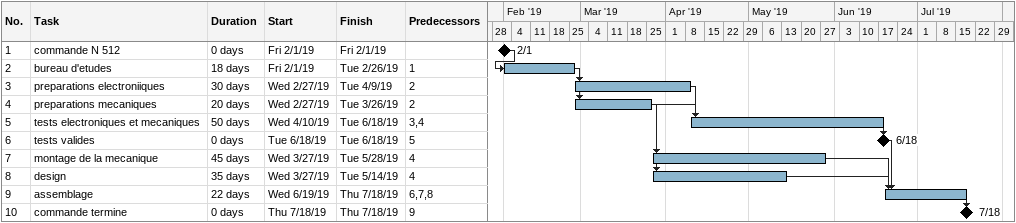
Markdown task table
| ID | Task | Duration | Start | Finish | Predecessors |
|---|---|---|---|---|---|
| 1 | commande N 512 | 0d | 2019-02-01 | 2019-02-01 |  |
| 2 | bureau d'etudes | 18d | 2019-02-01 | 2019-02-26 | 1 |
| 3 | preparations electroniiques | 30d | 2019-02-27 | 2019-04-09 | 2 |
| 4 | preparations mecaniques | 20d | 2019-02-27 | 2019-03-26 | 2 |
| 5 | tests electroniques et mecaniques | 50d | 2019-04-10 | 2019-06-18 | 3, 4 |
| 6 | tests valides | 0d | 2019-06-18 | 2019-06-18 | 5 |
| 7 | montage de la mecanique | 45d | 2019-03-27 | 2019-05-28 | 4 |
| 8 | design | 35d | 2019-03-27 | 2019-05-14 | 4 |
| 9 | assemblage | 22d | 2019-06-19 | 2019-07-18 | 6, 7, 8 |
| 10 | commande termine | 0d | 2019-07-18 | 2019-07-18 | 9 |
